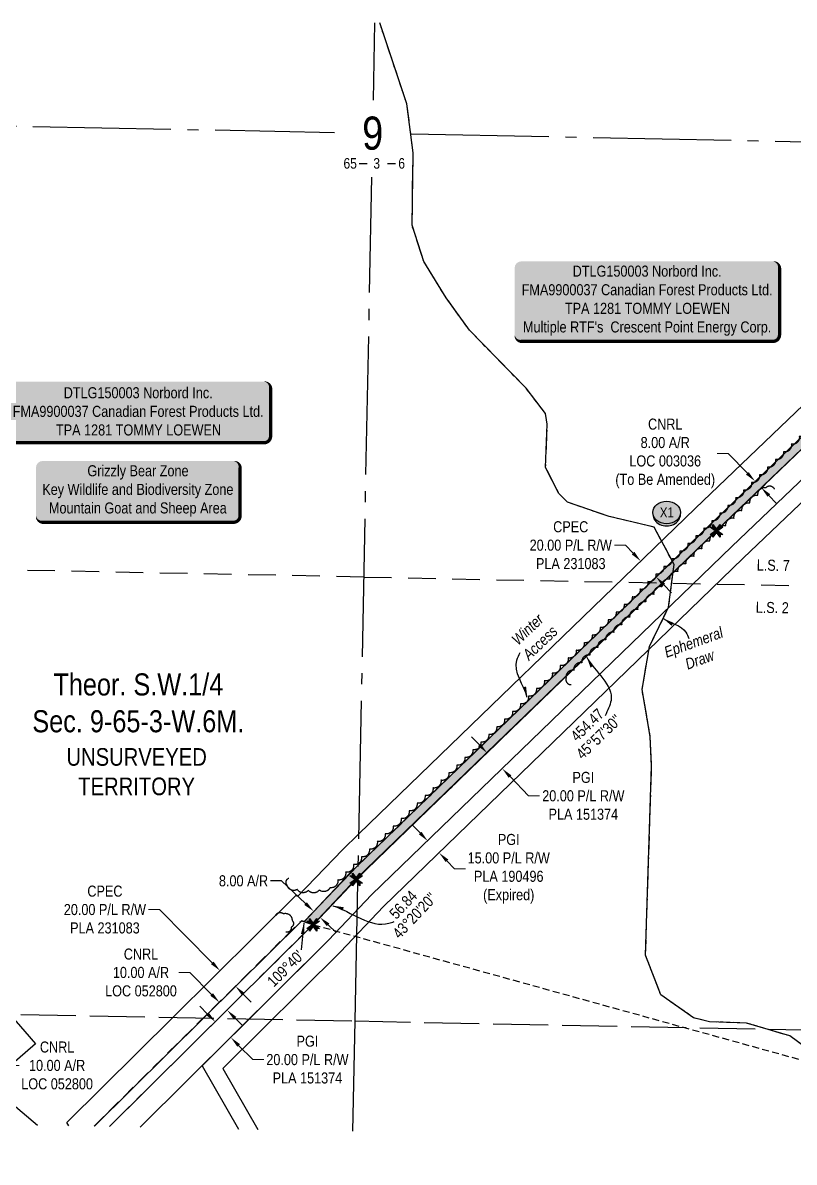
# Model space of a CAD drawing. Extents: x 409289 to 413533, y 6049756 to 6053361.
# Drawn here: x 409881 to 410580, y 6051421 to 6052453 of the extents above; entities that cross this region are included whole.
import ezdxf
from ezdxf.enums import TextEntityAlignment as Align

# ---------------------------------------------------------------- set-up
doc = ezdxf.new("R2010")
doc.units = 0
doc.header["$LTSCALE"] = 5
doc.header["$PDSIZE"] = 50
for name, pattern in [('0', [1, 1, 0]), ('foc-ACCESSROAD', [3.75, 2.5, -1.25]), ('foc-LSD', [8, 5, -3]), ('foc-QUARTERLINE', [33, 25, -3, 2, -3]), ('foc-TIELINE', [1.875, 1.25, -0.625]), ('foc-TOPO-ephemeral', [6.25, 3.125, -0.625, 0.625, -0.625, 0.625, -0.625]), ('foc-UNSURVEYED', [12.5, 10, -2.5])]:
    doc.linetypes.add(name, pattern=pattern)
doc.layers.get('Defpoints').update_dxf_attribs({"color": 9})
for name, color, linetype in [('10', 1, 'Continuous'), ('9', 3, 'Continuous'), ('AS-WILDLIFE-BLOCK', 131, 'Continuous'), ('C-RW', 13, 'Continuous'), ('C-SYMBOL', 7, 'Continuous'), ('F-AR', 190, 'foc-ACCESSROAD'), ('F-RW', 190, 'Continuous'), ('L-BD', 7, 'Continuous'), ('L-MON', 1, 'Continuous'), ('L-QSEC', 8, 'foc-QUARTERLINE'), ('L-SECLBL', 7, 'Continuous'), ('L-SECTION-LSD', 7, 'foc-LSD'), ('L-TIE', 7, 'foc-TIELINE'), ('L-UNS-T', 3, 'Continuous'), ('L-USEC', 7, 'foc-UNSURVEYED'), ('P-CROSSINGS', 250, 'Continuous'), ('P-PROPOSED', 10, 'Continuous'), ('P-PROPOSED-H', 21, 'Continuous'), ('P-TXT', 4, 'Continuous'), ('T-BUSH', 110, '0'), ('T-DRAW', 143, 'foc-TOPO-ephemeral'), ('T-WATER-T', 170, 'Continuous')]:
    doc.layers.add(name, color=color, linetype=linetype)
for name, color, linetype, lineweight in [('C-RW-T', 13, 'Continuous', 9), ('F-AR-T', 190, 'Continuous', 9), ('T-TEXT', 48, 'Continuous', 18)]:
    doc.layers.add(name, color=color, linetype=linetype, lineweight=lineweight)
doc.styles.add('100L', font='ARIALN.TTF', dxfattribs={"height": 11})
doc.styles.add('175L', font='ARIALN.TTF', dxfattribs={"height": 20})
doc.styles.add('80', font='ARIALN.TTF', dxfattribs={"height": 10})
doc.styles.add('80CG', font='ARIALN.TTF', dxfattribs={"height": 10})
doc.styles.add('80L', font='ARIALN.TTF', dxfattribs={"height": 10})
doc.styles.add('Crossing', font='ARIALN.TTF', dxfattribs={"height": 10})
doc.styles.add('foc-LtypeFont', font='ARIALN.TTF', dxfattribs={"height": 7.35})
doc.styles.add('SIMPLEX', font='ARIALN.TTF')
doc.linetypes.add('foc-TOPO-flowdirection-NOLINE', pattern='A,0,[">",foc-LtypeFont,S=0.3,R=0,X=0,Y=-0.945],-20,[">",foc-LtypeFont,S=0.3,R=0,X=0,Y=-0.945],0', length=20)
doc.dimstyles.new('Compass 5 000', dxfattribs={"dimscale": 5, "dimtxt": 9, "dimasz": 2, "dimexe": 0.2, "dimexo": 0.0625, "dimgap": 0.5, "dimtad": 0, "dimtih": 1, "dimtoh": 1, "dimzin": 0, "dimdsep": 46, "dimtxsty": '80CG', "dimcen": 0.1, "dimse1": 1, "dimse2": 1, "dimclrd": 256, "dimclrt": 256, "dimaunit": 1, "dimadec": 4, "dimazin": 0, "dimtfac": 0.06, "dimtofl": 0, "dimtmove": 0, "dimatfit": 1, "dimfxl": 0.2, "dimtolj": 1, "dimtzin": 0, "dimlwd": -1, "dimarcsym": 0})

# ---------------------------------------------------------------- blocks, each defined once
blk = doc.blocks.new('L-SECLBL')
at = {"layer": '9', "color": 7}
for p, q in [((-5.1, -27.8), (-12.3, -27.8)), ((20.7, -27.8), (13.5, -27.8))]:
    blk.add_line(p, q, dxfattribs=at)
at = {"layer": '10', "color": 2, "style": 'SIMPLEX'}
blk.add_attdef('SEC', text='', height=30, dxfattribs=at).set_placement((0, 0), align=Align.MIDDLE)
at = {"layer": '10', "color": 5, "style": '80L'}
blk.add_attdef('TWP', text='', height=9.5, dxfattribs=at).set_placement((-14.4, -27.4), align=Align.MIDDLE_RIGHT)
blk.add_attdef('RGE', text='', height=9.5, dxfattribs=at).set_placement((3.6, -27.4), align=Align.MIDDLE_CENTER)
blk.add_attdef('MER', text='', height=9.5, dxfattribs=at).set_placement((23.2, -27.4), align=Align.MIDDLE_LEFT)
blk = doc.blocks.new('*D431')
at = {"layer": 'Defpoints', "color": 0, "transparency": 16777216}
for p in [(409842.2, 6051479.1), (409866.1, 6051459), (409859.6, 6051451.3)]:
    blk.add_point(p, dxfattribs=at)
at = {"layer": 'F-AR-T', "transparency": 16777216}
for p, q in [((409848.6, 6051486.8), (409867.4, 6051509)), ((409867.4, 6051509), (409877.4, 6051509)), ((409829.3, 6051463.8), (409822.8, 6051456.2))]:
    blk.add_line(p, q, dxfattribs=at)
for points in [[(409847.4, 6051487.8), (409849.9, 6051485.7), (409842.2, 6051479.1)], [(409828, 6051464.9), (409830.6, 6051462.8), (409835.7, 6051471.5)]]:
    blk.add_solid(points, dxfattribs=at)
at = {"layer": 'F-AR-T', "transparency": 16777216, "insert": (409911.7, 6051509), "char_height": 10, "attachment_point": 5, "style": '80CG'}
blk.add_mtext('\\A1;CNRL\\P10.00 A/R\\PLOC 052800', dxfattribs=at)
blk = doc.blocks.new('*D434')
at = {"layer": 'C-RW-T', "transparency": 16777216}
for p, q in [((410004.5, 6051650.2), (409994.5, 6051650.2)), ((410052.3, 6051602), (410004.5, 6051650.2)), ((410080.4, 6051573.6), (410087.5, 6051566.5))]:
    blk.add_line(p, q, dxfattribs=at)
for points in [[(410053.5, 6051603.1), (410051.1, 6051600.8), (410059.3, 6051594.9)], [(410081.6, 6051574.7), (410079.3, 6051572.4), (410073.4, 6051580.7)]]:
    blk.add_solid(points, dxfattribs=at)
at = {"layer": 'Defpoints', "color": 0, "transparency": 16777216}
for p in [(410101.5, 6051636.7), (410115.6, 6051622.5), (410059.3, 6051594.9)]:
    blk.add_point(p, dxfattribs=at)
at = {"layer": 'C-RW-T', "transparency": 16777216, "insert": (409955, 6051650.2), "char_height": 10, "attachment_point": 5, "style": '80CG'}
blk.add_mtext('\\A1;CPEC \\P20.00 P/L R/W\\PPLA 231083', dxfattribs=at)
blk = doc.blocks.new('*D435')
at = {"layer": 'Defpoints', "color": 0, "transparency": 16777216}
for p in [(410068.3, 6051575.6), (410058.8, 6051566.2), (410075.4, 6051568.5)]:
    blk.add_point(p, dxfattribs=at)
at = {"layer": 'F-AR-T', "transparency": 16777216}
for p, q in [((410032, 6051593.2), (410022, 6051593.2)), ((410051.7, 6051573.3), (410032, 6051593.2)), ((410072.9, 6051552), (410079.9, 6051544.9))]:
    blk.add_line(p, q, dxfattribs=at)
for points in [[(410052.9, 6051574.5), (410050.6, 6051572.1), (410058.8, 6051566.2)], [(410074, 6051553.1), (410071.7, 6051550.8), (410065.8, 6051559.1)]]:
    blk.add_solid(points, dxfattribs=at)
at = {"layer": 'F-AR-T', "transparency": 16777216, "insert": (409987.7, 6051593.2), "char_height": 10, "attachment_point": 5, "style": '80CG'}
blk.add_mtext('\\A1;CNRL\\P10.00 A/R\\PLOC 052800', dxfattribs=at)
blk = doc.blocks.new('*U436')
h = blk.add_hatch(color=255)
edge = h.paths.add_edge_path()
edge.add_line((-114, -28.5), (114, -28.5))
edge.add_arc((114, -22.5), 6, 270, 360)
edge.add_line((120, -22.5), (120, 21))
edge.add_arc((114, 21), 6, 0, 90)
edge.add_line((114, 27), (-114, 27))
edge.add_arc((-114, 21), 6, 90, 180)
edge.add_line((-120, 21), (-120, -22.5))
edge.add_arc((-114, -22.5), 6, 180, 270)
at = {"color": 44, "flags": 128}
blk.add_lwpolyline([(-114, -28.5, 3, 3, 0), (114, -28.5, 3, 3, 0.414214), (120, -22.5, 3, 3, 0), (120, 21, 3, 0, 0.414214), (114, 27, 0, 0, 0), (-114, 27, 0, 0, 0.414214), (-120, 21, 0, 0, 0), (-120, -22.5, 0, 3, 0.414214)], format="xyseb", close=True, dxfattribs=at)
at = {"color": 44, "style": '80'}
blk.add_attdef('ENTER_TEXT_001', (-36, -5), '', height=10, dxfattribs=at)
blk = doc.blocks.new('*U491')
h = blk.add_hatch(color=255)
edge = h.paths.add_edge_path()
edge.add_line((-86.5, -28.5), (86.5, -28.5))
edge.add_arc((86.5, -22.5), 6, 270, 360)
edge.add_line((92.5, -22.5), (92.5, 21))
edge.add_arc((86.5, 21), 6, 0, 90)
edge.add_line((86.5, 27), (-86.5, 27))
edge.add_arc((-86.5, 21), 6, 90, 180)
edge.add_line((-92.5, 21), (-92.5, -22.5))
edge.add_arc((-86.5, -22.5), 6, 180, 270)
at = {"color": 131, "flags": 128}
blk.add_lwpolyline([(-86.5, -28.5, 3, 3, 0), (86.5, -28.5, 3, 3, 0.414214), (92.5, -22.5, 3, 3, 0), (92.5, 21, 3, 0, 0.414214), (86.5, 27, 0, 0, 0), (-86.5, 27, 0, 0, 0.414214), (-92.5, 21, 0, 0, 0), (-92.5, -22.5, 0, 3, 0.414214)], format="xyseb", close=True, dxfattribs=at)
at = {"color": 131, "style": '80'}
blk.add_attdef('ENTER_TEXT_001', (-36, -5), '', height=10, dxfattribs=at)
blk = doc.blocks.new('*D437')
at = {"layer": 'Defpoints', "color": 0, "transparency": 16777216}
for p in [(410257.9, 6051701.6), (410196.4, 6051662.9), (410206.8, 6051652.1)]:
    blk.add_point(p, dxfattribs=at)
at = {"layer": 'F-AR-T', "transparency": 16777216}
for p, q in [((410240.6, 6051719.6), (410233.6, 6051726.8)), ((410264.9, 6051694.4), (410271.8, 6051687.2)), ((410271.8, 6051687.2), (410281.8, 6051687.2))]:
    blk.add_line(p, q, dxfattribs=at)
for points in [[(410241.8, 6051720.7), (410239.4, 6051718.4), (410247.5, 6051712.4)], [(410266.1, 6051695.6), (410263.7, 6051693.3), (410257.9, 6051701.6)]]:
    blk.add_solid(points, dxfattribs=at)
at = {"layer": 'F-AR-T', "transparency": 16777216, "insert": (410320.9, 6051687.2), "char_height": 10, "attachment_point": 5, "style": '80CG'}
blk.add_mtext('\\A1;PGI\\P15.00 P/L R/W\\PPLA 190496\\P(Expired)', dxfattribs=at)
blk = doc.blocks.new('*D438')
at = {"layer": 'C-RW-T', "transparency": 16777216}
for p, q in [((410426.6, 6051980.2), (410416.6, 6051980.2)), ((410433.6, 6051973), (410426.6, 6051980.2)), ((410461.4, 6051944.3), (410468.3, 6051937.1))]:
    blk.add_line(p, q, dxfattribs=at)
for points in [[(410434.8, 6051974.2), (410432.4, 6051971.9), (410440.5, 6051965.8)], [(410462.6, 6051945.4), (410460.2, 6051943.1), (410454.4, 6051951.5)]]:
    blk.add_solid(points, dxfattribs=at)
at = {"layer": 'Defpoints', "color": 0, "transparency": 16777216}
for p in [(410440.5, 6051965.8), (410382.9, 6051910.1), (410396.8, 6051895.7)]:
    blk.add_point(p, dxfattribs=at)
at = {"layer": 'C-RW-T', "transparency": 16777216, "insert": (410377.1, 6051980.2), "char_height": 10, "attachment_point": 5, "style": '80CG'}
blk.add_mtext('\\A1;CPEC \\P20.00 P/L R/W\\PPLA 231083', dxfattribs=at)
blk = doc.blocks.new('*D439')
at = {"layer": 'Defpoints', "color": 0, "transparency": 16777216}
for p in [(410544.1, 6052038.2), (410421.5, 6051919.7), (410427.1, 6051913.9)]:
    blk.add_point(p, dxfattribs=at)
at = {"layer": 'F-AR-T', "transparency": 16777216}
for p, q in [((410519.7, 6052063.4), (410509.7, 6052063.4)), ((410537.1, 6052045.4), (410519.7, 6052063.4)), ((410556.6, 6052025.2), (410563.6, 6052018))]:
    blk.add_line(p, q, dxfattribs=at)
for points in [[(410538.3, 6052046.5), (410535.9, 6052044.2), (410544.1, 6052038.2)], [(410557.8, 6052026.4), (410555.4, 6052024.1), (410549.7, 6052032.4)]]:
    blk.add_solid(points, dxfattribs=at)
at = {"layer": 'F-AR-T', "transparency": 16777216, "insert": (410462.7, 6052063.4), "char_height": 10, "attachment_point": 5, "style": '80CG'}
blk.add_mtext('\\A1;CNRL\\P8.00 A/R\\PLOC 003036\\P(To Be Amended)', dxfattribs=at)
blk = doc.blocks.new('*D440')
at = {"layer": 'Defpoints', "color": 0, "transparency": 16777216}
for p in [(410083.4, 6051576.5), (410097.5, 6051562.3), (410069.2, 6051534.3)]:
    blk.add_point(p, dxfattribs=at)
at = {"layer": 'F-AR-T', "transparency": 16777216}
for p, q in [((410048.1, 6051555.6), (410041, 6051562.7)), ((410076.2, 6051527.2), (410088.9, 6051514.3)), ((410088.9, 6051514.3), (410098.9, 6051514.3))]:
    blk.add_line(p, q, dxfattribs=at)
for points in [[(410049.3, 6051556.7), (410046.9, 6051554.4), (410055.1, 6051548.5)], [(410077.4, 6051528.3), (410075, 6051526), (410069.2, 6051534.3)]]:
    blk.add_solid(points, dxfattribs=at)
at = {"layer": 'F-AR-T', "transparency": 16777216, "insert": (410138.5, 6051514.3), "char_height": 10, "attachment_point": 5, "style": '80CG'}
blk.add_mtext('\\A1;PGI\\P20.00 P/L R/W\\PPLA 151374', dxfattribs=at)
blk = doc.blocks.new('*D441')
at = {"layer": 'Defpoints', "color": 0, "transparency": 16777216}
for p in [(410345, 6051834.5), (410358.9, 6051820.2), (410315.1, 6051777.8)]:
    blk.add_point(p, dxfattribs=at)
at = {"layer": 'F-AR-T', "transparency": 16777216}
for p, q in [((410294.3, 6051799.4), (410287.3, 6051806.6)), ((410322.1, 6051770.6), (410338.9, 6051753.2)), ((410338.9, 6051753.2), (410348.9, 6051753.2))]:
    blk.add_line(p, q, dxfattribs=at)
for points in [[(410295.5, 6051800.5), (410293.1, 6051798.2), (410301.2, 6051792.2)], [(410323.3, 6051771.8), (410320.9, 6051769.5), (410315.1, 6051777.8)]]:
    blk.add_solid(points, dxfattribs=at)
at = {"layer": 'F-AR-T', "transparency": 16777216, "insert": (410388.5, 6051753.2), "char_height": 10, "attachment_point": 5, "style": '80CG'}
blk.add_mtext('\\A1;PGI\\P20.00 P/L R/W\\PPLA 151374', dxfattribs=at)
blk = doc.blocks.new('*U454')
h = blk.add_hatch(color=255)
edge = h.paths.add_edge_path()
edge.add_line((-114, -37), (114, -37))
edge.add_arc((114, -31), 6, 270, 360)
edge.add_line((120, -31), (120, 29.5))
edge.add_arc((114, 29.5), 6, 0, 90)
edge.add_line((114, 35.5), (-114, 35.5))
edge.add_arc((-114, 29.5), 6, 90, 180)
edge.add_line((-120, 29.5), (-120, -31))
edge.add_arc((-114, -31), 6, 180, 270)
at = {"color": 44, "flags": 128}
blk.add_lwpolyline([(-114, -37, 3, 3, 0), (114, -37, 3, 3, 0.414214), (120, -31, 3, 3, 0), (120, 29.5, 3, 0, 0.414214), (114, 35.5, 0, 0, 0), (-114, 35.5, 0, 0, 0.414214), (-120, 29.5, 0, 0, 0), (-120, -31, 0, 3, 0.414214)], format="xyseb", close=True, dxfattribs=at)
at = {"color": 44, "style": '80'}
blk.add_attdef('ENTER_TEXT_001', (-36, -5), '', height=10, dxfattribs=at)
blk = doc.blocks.new('*D479')
at = {"layer": 'Defpoints', "color": 0, "transparency": 16777216}
for p in [(410153, 6051658.1), (410158.8, 6051652.7), (410144.1, 6051648.7)]:
    blk.add_point(p, dxfattribs=at)
at = {"layer": 'P-TXT', "transparency": 16777216}
for p, q in [((410115, 6051676.2), (410105, 6051676.2)), ((410136.8, 6051655.6), (410115, 6051676.2)), ((410157.2, 6051636.4), (410164.5, 6051629.5))]:
    blk.add_line(p, q, dxfattribs=at)
for points in [[(410138, 6051656.8), (410135.7, 6051654.4), (410144.1, 6051648.7)], [(410158.4, 6051637.6), (410156.1, 6051635.2), (410149.9, 6051643.2)]]:
    blk.add_solid(points, dxfattribs=at)
at = {"layer": 'P-TXT', "transparency": 16777216, "insert": (410080.6, 6051676.2), "char_height": 10, "attachment_point": 5, "style": '80CG'}
blk.add_mtext('\\A1;8.00 A/R', dxfattribs=at)
blk = doc.blocks.new('xing2')
h = blk.add_hatch(color=50)
h.dxf.hatch_style = 1
edge = h.paths.add_edge_path()
edge.add_ellipse((0, 0), major_axis=(-12.5, 0), ratio=0.816297, start_angle=0, end_angle=360)
h = blk.add_hatch(color=250)
h.dxf.hatch_style = 1
edge = h.paths.add_edge_path()
edge.add_ellipse((0, -2), major_axis=(-12.5, 0), ratio=0.816297, start_angle=0, end_angle=180)
edge.add_line((12.5, -2), (12.5, 0))
edge.add_ellipse((0, 0), major_axis=(-12.5, 0), ratio=0.816297, start_angle=0, end_angle=180, ccw=False)
edge.add_line((-12.5, 0), (-12.5, -2))
at = {"color": 250}
blk.add_ellipse((0, 0), major_axis=(-12.5, 0), ratio=0.816297, dxfattribs=at)
blk.add_ellipse((0, -2), major_axis=(-12.5, 0), ratio=0.816297, start_param=0, end_param=3.141593, dxfattribs=at)
at = {"color": 250, "style": 'Crossing'}
blk.add_attdef('CROSSING', text='', height=9, dxfattribs=at).set_placement((0.1, 0), align=Align.MIDDLE_CENTER)
at = {"color": 250, "style": 'Crossing', "flags": 1}
for tag, p in [('OWNER', (0.1, -12.5)), ('DESCRIPTION', (0.1, -25.8)), ('LOCATION', (0.1, -39.3)), ('DWG_REF', (0.1, -52.8))]:
    blk.add_attdef(tag, text='', height=9, dxfattribs=at).set_placement(p, align=Align.MIDDLE_CENTER)
blk = doc.blocks.new('TEMP')
h = blk.add_hatch(color=255)
h.dxf.hatch_style = 1
h.paths.add_polyline_path([(0, 0.25), (-0.67, 1.15), (-0.67, 0.67), (-1.15, 0.67), (-0.25, 0), (-1.15, -0.67), (-0.67, -0.67), (-0.67, -1.15), (0, -0.25), (0.67, -1.15), (0.67, -0.67), (1.15, -0.67), (0.25, 0), (1.15, 0.67), (0.67, 0.67), (0.67, 1.15)])
h.paths.add_polyline_path([(0.57, 0.85), (0.57, 0.57), (0.85, 0.57), (0.08, 0), (0.85, -0.57), (0.57, -0.57), (0.57, -0.85), (0, -0.08), (-0.57, -0.85), (-0.57, -0.57), (-0.85, -0.57), (-0.08, 0), (-0.85, 0.57), (-0.57, 0.57), (-0.57, 0.85), (0, 0.08)], flags=16)
h = blk.add_hatch(color=1)
h.dxf.hatch_style = 1
h.paths.add_polyline_path([(0, 0.08), (-0.57, 0.85), (-0.57, 0.57), (-0.85, 0.57), (-0.08, 0), (-0.85, -0.57), (-0.57, -0.57), (-0.57, -0.85), (0, -0.08), (0.57, -0.85), (0.57, -0.57), (0.85, -0.57), (0.08, 0), (0.85, 0.57), (0.57, 0.57), (0.57, 0.85)])
at = {"color": 1}
for p, q in [((-0.08, 0), (0.08, 0)), ((0, 0.08), (0, -0.08))]:
    blk.add_line(p, q, dxfattribs=at)
at = {"color": 255, "flags": 128}
blk.add_lwpolyline([(-0.25, 0), (-1.15, 0.67), (-0.67, 0.67), (-0.67, 1.15), (0, 0.25), (0.67, 1.15), (0.67, 0.67), (1.15, 0.67), (0.25, 0), (1.15, -0.67), (0.67, -0.67), (0.67, -1.15), (0, -0.25), (-0.67, -1.15), (-0.67, -0.67), (-1.15, -0.67)], close=True, dxfattribs=at)
at = {"color": 1, "flags": 128}
blk.add_lwpolyline([(-0.08, 0), (-0.85, 0.57), (-0.57, 0.57), (-0.57, 0.85), (0, 0.08), (0.57, 0.85), (0.57, 0.57), (0.85, 0.57), (0.08, 0), (0.85, -0.57), (0.57, -0.57), (0.57, -0.85), (0, -0.08), (-0.57, -0.85), (-0.57, -0.57), (-0.85, -0.57)], close=True, dxfattribs=at)

msp = doc.modelspace()

# ---------------------------------------------------------------- hatches: boundary and pattern name
at = {"layer": 'P-PROPOSED-H'}
h = msp.add_hatch(color=256, dxfattribs=at)
h.dxf.hatch_style = 1
edge = h.paths.add_edge_path()
edge.add_line((410652.128, 6052141.112), (411103.611, 6051879.568))
edge.add_line((411103.611, 6051879.568), (411364.264, 6051729.42))
edge.add_line((411364.264, 6051729.42), (411449.308, 6051679.335))
edge.add_line((411449.308, 6051679.335), (411712.004, 6051528.886))
edge.add_line((411712.004, 6051528.886), (411766.035, 6051506.271))
edge.add_line((411766.035, 6051506.271), (411970.264, 6051448.281))
edge.add_arc((411913.475, 6051248.278), 207.909, 52.373267, 74.148418, ccw=False)
edge.add_line((412040.406, 6051412.943), (412196.33, 6051292.75))
edge.add_line((412196.33, 6051292.75), (412275.496, 6051231.678))
edge.add_line((412275.496, 6051231.678), (412353.642, 6051169.192))
edge.add_line((412353.642, 6051169.192), (412514.034, 6051045.641))
edge.add_line((412514.034, 6051045.641), (412592.403, 6050984.457))
edge.add_line((412592.403, 6050984.457), (412824.579, 6050800.095))
edge.add_line((412824.579, 6050800.095), (412928.119, 6050719.884))
edge.add_line((412928.119, 6050719.884), (413002.82, 6050662.014))
edge.add_line((413002.82, 6050662.014), (412995.058, 6050657.884))
edge.add_line((412995.058, 6050657.884), (412923.207, 6050713.575))
edge.add_line((412923.207, 6050713.575), (412819.644, 6050793.803))
edge.add_line((412819.644, 6050793.803), (412587.456, 6050978.175))
edge.add_line((412587.456, 6050978.175), (412509.134, 6051039.322))
edge.add_line((412509.134, 6051039.322), (412348.705, 6051162.901))
edge.add_line((412348.705, 6051162.901), (412270.557, 6051225.389))
edge.add_line((412270.557, 6051225.389), (412191.446, 6051286.419))
edge.add_line((412191.446, 6051286.419), (412035.524, 6051406.61))
edge.add_arc((411913.475, 6051248.278), 199.913, 52.373267, 74.148418)
edge.add_line((411968.08, 6051440.589), (411763.39, 6051498.709))
edge.add_line((411763.39, 6051498.709), (411708.468, 6051521.697))
edge.add_line((411708.468, 6051521.697), (411445.292, 6051672.42))
edge.add_line((411445.292, 6051672.42), (411360.239, 6051722.51))
edge.add_line((411360.239, 6051722.51), (411099.611, 6051872.644))
edge.add_line((411099.611, 6051872.644), (410653.316, 6052131.182))
edge.add_line((410653.316, 6052131.182), (410509.268, 6051993.373))
edge.add_line((410509.268, 6051993.373), (410182.716, 6051677.571))
edge.add_line((410182.716, 6051677.571), (410143.771, 6051636.3))
edge.add_line((410143.771, 6051636.3), (410135.549, 6051639.239))
edge.add_line((410135.549, 6051639.239), (410177.072, 6051683.242))
edge.add_line((410177.072, 6051683.242), (410503.725, 6051999.136))
edge.add_line((410503.725, 6051999.136), (410652.128, 6052141.112))

# ---------------------------------------------------------------- linework, layer by layer
at = {"layer": 'F-AR', "flags": 128}
msp.add_lwpolyline([(410648.923, 6052138.046), (410956.617, 6051963.04), (410992.677, 6051942.335), (411022.509, 6051925.206), (411261.715, 6051787.86), (411427.171, 6051692.477), (411562.777, 6051610.641), (411684.35, 6051526.568), (411724.733, 6051520.201), (411726.838, 6051519.234), (411728.252, 6051518.582), (411737.279, 6051514.436), (411749.819, 6051510.799), (411807.217, 6051494.158), (411982.08, 6051443.457), (412032.879, 6051416.343), (412334.565, 6051184.076), (412600.435, 6050975.278), (412630.153, 6050951.938), (412823.6, 6050800.017), (412966.151, 6050689.497), (413254.704, 6050465.806), (413252.107, 6050457.696), (413008.291, 6050646.712), (412999.631, 6050653.425), (412952.751, 6050689.763), (412818.679, 6050793.709), (412629.961, 6050941.918), (412600.242, 6050965.258), (412329.649, 6051177.767), (412028.518, 6051409.604), (411979.047, 6051436.008), (411807.056, 6051485.876), (411734.121, 6051507.024), (411722.741, 6051512.419), (411712.891, 6051513.973), (411681.295, 6051518.955), (411680.46, 6051519.528), (411558.428, 6051603.927), (411423.107, 6051685.589), (411257.731, 6051780.927), (411022.33, 6051916.087), (410992.498, 6051933.216), (410952.609, 6051956.119), (410650.146, 6052128.15), (410509.267, 6051993.371), (410184.331, 6051679.137), (410182.763, 6051677.621), (410143.771, 6051636.3), (410135.435, 6051639.28), (410177.179, 6051683.345), (410184.555, 6051690.479), (410503.736, 6051999.146), (410648.923, 6052138.046)], close=True, dxfattribs=at)
msp.add_lwpolyline([(409945.186, 6051454.038), (410133.046, 6051640.133), (410143.484, 6051636.403), (409959.11, 6051453.761)], dxfattribs=at)
at = {"layer": 'F-RW', "flags": 128}
msp.add_lwpolyline([(409295.782, 6051907.773), (409364.851, 6051870.958), (409394.701, 6051855.052), (409794.619, 6051641.885), (409868.819, 6051555.513), (409892.054, 6051528.473), (409849.861, 6051492.235), (409893.931, 6051455.056)], dxfattribs=at)
at = {"layer": 'L-QSEC'}
for p, q in [((410198.267, 6052383.434), (410199.651, 6052453.39)), ((409394.915, 6052369.393), (410163.153, 6052354.138)), ((410232.392, 6052352.763), (411000.425, 6052337.512)), ((410181.759, 6051549.312), (410196.882, 6052313.479)), ((410179.782, 6051449.377), (410181.759, 6051549.312))]:
    msp.add_line(p, q, dxfattribs=at)
at = {"layer": 'L-SECTION-LSD', "flags": 128}
for points in [[(410189.716, 6051951.382), (409386.887, 6051967.329)], [(410189.716, 6051951.382), (410992.542, 6051935.436)]]:
    msp.add_lwpolyline(points, dxfattribs=at)
at = {"layer": 'L-TIE'}
msp.add_line((411396.966, 6051289.26), (410143.771, 6051636.3), dxfattribs=at)
at = {"layer": 'L-USEC'}
for p, q in [((409378.859, 6051565.264), (410181.759, 6051549.312)), ((410181.759, 6051549.312), (410984.658, 6051533.36))]:
    msp.add_line(p, q, dxfattribs=at)
at = {"layer": 'T-BUSH', "flags": 128}
for points in [[(410659.531, 6052174.47, -0.52056705), (410652.697, 6052167.176, -0.52056705), (410645.863, 6052159.882, -0.52056705), (410641.298, 6052151.106, -0.52056705), (410635.153, 6052143.249, -0.52056705), (410628.87, 6052135.475, -0.52056705), (410628.145, 6052127.666, -0.52056705), (410627.318, 6052120.291, -0.52056705), (410620.124, 6052113.352, -0.52056705), (410612.93, 6052106.412, -0.52056705), (410605.736, 6052099.473, -0.52056705), (410598.541, 6052092.534, -0.52056705), (410591.347, 6052085.594, -0.52056705), (410584.153, 6052078.655, -0.52056705), (410576.959, 6052071.716, -0.52056705), (410569.764, 6052064.776, -0.52056705), (410562.57, 6052057.837, -0.52056705), (410555.376, 6052050.897, -0.52056705), (410548.177, 6052043.963, -0.52056705), (410540.954, 6052037.054, -0.52056705), (410533.73, 6052030.145, -0.52056705), (410526.506, 6052023.237, -0.52056705), (410519.282, 6052016.328, -0.52056705), (410512.059, 6052009.419, -0.52056705), (410504.835, 6052002.511, -0.52056705), (410497.611, 6051995.602, -0.52056705), (410490.387, 6051988.693, -0.52056705), (410483.164, 6051981.785, -0.52056705), (410475.94, 6051974.876, -0.52056705), (410468.716, 6051967.967, -0.52056705), (410461.493, 6051961.059, -0.52056705), (410454.269, 6051954.15, -0.52056705), (410447.045, 6051947.241, -0.52056705), (410439.821, 6051940.333, -0.52056705), (410432.598, 6051933.424, -0.52056705), (410425.374, 6051926.515, -0.52056705), (410418.15, 6051919.607, -0.52056705), (410410.926, 6051912.698, -0.52056705), (410403.703, 6051905.789, -0.52056705), (410396.479, 6051898.881, -0.52056705), (410389.255, 6051891.972, -0.52056705), (410382.031, 6051885.063, -0.52056705), (410374.808, 6051878.155, -0.52056705), (410367.584, 6051871.246, -0.52056705), (410360.364, 6051864.334, -0.52056705), (410353.161, 6051857.403, -0.52056705), (410345.958, 6051850.473, -0.52056705), (410338.755, 6051843.542, -0.52056705), (410331.552, 6051836.612, -0.52056705), (410324.349, 6051829.682, -0.52056705), (410317.146, 6051822.751, -0.52056705), (410309.944, 6051815.821, -0.52056705), (410302.741, 6051808.89, -0.52056705), (410295.538, 6051801.96, -0.52056705), (410288.335, 6051795.03, -0.52056705), (410281.132, 6051788.099, -0.52056705), (410273.922, 6051781.177, -0.52056705), (410266.706, 6051774.26, -0.52056705), (410259.49, 6051767.343, -0.52056705), (410252.274, 6051760.426, -0.52056705), (410245.059, 6051753.509, -0.52056705), (410237.843, 6051746.592, -0.52056705), (410230.627, 6051739.675, -0.52056705), (410223.411, 6051732.758, -0.52056705), (410216.196, 6051725.841, -0.52056705), (410208.98, 6051718.924, -0.52056705), (410201.804, 6051711.966, -0.52056705), (410194.636, 6051704.999, -0.52056705), (410187.468, 6051698.032, -0.52056705), (410180.3, 6051691.066, -0.52056705), (410173.141, 6051684.09, -0.52056705), (410166.016, 6051677.08, -0.52056705), (410158.89, 6051670.071, -0.52056705), (410149.27, 6051668.112, -0.52056705), (410139.343, 6051667.698, -0.52056705), (410129.38, 6051668.5, -0.52056705), (410120.179, 6051672.226, -0.52056705), (410121.555, 6051678.656, -0.52056705)], [(410561.777, 6052031.016, 0.52056705), (410553.745, 6052032.083, 0.52056705), (410546.497, 6052025.199, 0.52056705), (410539.25, 6052018.315, 0.52056705), (410532.003, 6052011.431, 0.52056705), (410524.756, 6052004.547, 0.52056705), (410517.508, 6051997.663, 0.52056705), (410510.261, 6051990.779, 0.52056705), (410503.014, 6051983.895, 0.52056705), (410495.767, 6051977.011, 0.52056705), (410488.52, 6051970.127, 0.52056705), (410481.272, 6051963.243, 0.52056705), (410474.025, 6051956.359, 0.52056705), (410466.778, 6051949.475, 0.52056705), (410459.531, 6051942.591, 0.52056705), (410452.283, 6051935.707, 0.52056705), (410445.036, 6051928.823, 0.52056705), (410437.789, 6051921.938, 0.52056705), (410430.542, 6051915.054, 0.52056705), (410423.295, 6051908.17, 0.52056705), (410416.047, 6051901.286, 0.52056705), (410408.8, 6051894.402, 0.52056705), (410401.553, 6051887.518, 0.52056705), (410394.306, 6051880.634, 0.52056705), (410387.058, 6051873.75, 0.52056705), (410379.811, 6051866.866, 0.52056705), (410372.874, 6051859.958, 0.52056705), (410377.443, 6051853.963, 0.52056705)], [(410109.543, 6051644.589, -0.52056705), (410116.607, 6051646.54, -0.52056705), (410124.575, 6051640.505, -0.52056705), (410123.808, 6051634.171, -0.52056705), (410118.723, 6051629.742, -0.52056705)]]:
    msp.add_lwpolyline(points, format="xyb", dxfattribs=at)

# ---------------------------------------------------------------- block references
ref = msp.add_blockref('*U454', (410446.276, 6052201.812))
ref.add_attrib('ENTER_TEXT_001', 'DTLG150003 Norbord Inc.', (410378.837, 6052223.46), dxfattribs={"color": 44, "height": 10, "style": '80'})
ref.add_attrib('ENTER_TEXT_002', 'FMA9900037 Canadian Forest Products Ltd.', (410332.61, 6052206.616), dxfattribs={"color": 44, "height": 10, "style": '80'})
ref.add_attrib('ENTER_TEXT_003', 'TPA 1281 TOMMY LOEWEN', (410371.808, 6052189.772), dxfattribs={"color": 44, "height": 10, "style": '80'})
ref.add_attrib('ENTER_TEXT_004', "Multiple RTF's  Crescent Point Energy Corp.", (410333.824, 6052172.928), dxfattribs={"color": 44, "height": 10, "style": '80'})
ref = msp.add_blockref('*U436', (409985.124, 6052101.475))
ref.add_attrib('ENTER_TEXT_001', 'DTLG150003 Norbord Inc.', (409917.686, 6052113.315), dxfattribs={"color": 44, "height": 10, "style": '80'})
ref.add_attrib('ENTER_TEXT_002', 'FMA9900037 Canadian Forest Products Ltd.', (409871.458, 6052096.471), dxfattribs={"color": 44, "height": 10, "style": '80'})
ref.add_attrib('ENTER_TEXT_003', 'TPA 1281 TOMMY LOEWEN', (409910.657, 6052079.627), dxfattribs={"color": 44, "height": 10, "style": '80'})
at = {"layer": 'AS-WILDLIFE-BLOCK'}
ref = msp.add_blockref('*U491', (409985.038, 6052029.51), dxfattribs=at)
ref.add_attrib('ENTER_TEXT_001', 'Grizzly Bear Zone', (409939.128, 6052042.65), dxfattribs={"layer": '0', "color": 131, "height": 10, "style": '80'})
ref.add_attrib('ENTER_TEXT_002', 'Key Wildlife and Biodiversity Zone', (409898.265, 6052025.813), dxfattribs={"layer": '0', "color": 131, "height": 10, "style": '80'})
ref.add_attrib('ENTER_TEXT_003', 'Mountain Goat and Sheep Area', (409904.291, 6052008.969), dxfattribs={"layer": '0', "color": 131, "height": 10, "style": '80'})
at = {"layer": 'L-MON', "xscale": 4.997797999999998, "yscale": 4.997797999999998, "zscale": 4.997797999999998}
for p in [(410509.267, 6051993.371), (410182.716, 6051677.571), (410143.771, 6051636.3)]:
    msp.add_blockref('TEMP', p, dxfattribs=at)
at = {"layer": 'L-SECLBL', "xscale": 0.9995596, "yscale": 0.9995596, "zscale": 0.9995596}
msp.add_blockref('L-SECLBL', (410197.673, 6052353.452), dxfattribs=at).add_auto_attribs({'SEC': '9', 'TWP': '65', 'RGE': '3', 'MER': '6'})
at = {"layer": 'P-CROSSINGS', "xscale": 0.9995596, "yscale": 0.9995596, "zscale": 0.9995596}
msp.add_blockref('xing2', (410464.013, 6052009.895), dxfattribs=at).add_auto_attribs({'CROSSING': 'X1'})

# ---------------------------------------------------------------- texts
at = {"layer": 'C-SYMBOL', "color": 3, "insert": (409985.304, 6051864.113), "char_height": 19.99119, "width": 190.41624, "attachment_point": 2, "style": '175L'}
msp.add_mtext('Theor. S.W.1/4 \\PSec. 9-65-3-W.6M.', dxfattribs=at)
at = {"layer": 'L-BD', "style": '80L'}
for s, rotation, p in [('454.47', 44.0408, (410392.062, 6051817.455)), ("45°57'30''", 44.0408, (410402.485, 6051806.677)), ('56.84', 46.6607, (410225.259, 6051654.643)), ("43°20'20''", 46.6607, (410235.618, 6051644.867)), ("109°40'", 44.729605, (410118.599, 6051596.908))]:
    msp.add_text(s, height=9.9956, rotation=rotation, dxfattribs=at).set_placement(p, align=Align.MIDDLE)
at = {"layer": 'L-UNS-T', "color": 3, "insert": (409983.757, 6051775.022), "char_height": 15.99295, "attachment_point": 5, "style": '80L'}
msp.add_mtext_dynamic_manual_height_columns('UNSURVEYED TERRITORY', width=126.35808, gutter_width=47.479, heights=[0], dxfattribs=at)
at = {"layer": 'T-TEXT', "insert": (410320.949, 6051894.714), "char_height": 9.9956, "attachment_point": 1, "rotation": 43.710958, "style": '80L'}
msp.add_mtext_dynamic_manual_height_columns('\\pi2.17046;{\\fArial Narrow|b0|i1|c0|p34;Winter \\P\\pi0.04998;Access}', width=36.98684, gutter_width=49.978, heights=[0], dxfattribs=at)
at = {"layer": 'T-WATER-T', "insert": (410460.294, 6051887.498), "char_height": 9.9956, "attachment_point": 1, "rotation": 20, "style": '80L'}
msp.add_mtext_dynamic_manual_height_columns('\\pi0.32612;{\\fArial Narrow|b0|i1|c0|p34;Ephemeral \\P\\pi14.58655;Draw}', width=55.95529, gutter_width=49.978, heights=[0], dxfattribs=at)

# ---------------------------------------------------------------- dimensions: what is measured, and where the dimension line sits
at = {"layer": 'C-RW-T'}
for base, p1, p2, angle, picture, middle in [((410440.523, 6051965.82), (410396.755, 6051895.687), (410382.859, 6051910.056), 134.040477, '*D438', (410377.08, 6051980.197)), ((410059.342, 6051594.871), (410115.606, 6051622.469), (410101.537, 6051636.671), 134.729916, '*D434', (409954.987, 6051650.206))]:
    dim = msp.add_linear_dim(base=base, p1=p1, p2=p2, angle=angle, text='CPEC \\P20.00 P/L R/W\\PPLA 231083', dimstyle='Compass 5 000', dxfattribs=at)
    dim.commit()
    dim.dimension.update_dxf_attribs({"geometry": picture, "text_midpoint": middle, "dimtype": 161})
at = {"layer": 'F-AR-T'}
for base, p1, p2, angle, text, picture, middle in [((410315.129, 6051777.807), (410345.021, 6051834.535), (410358.923, 6051820.159), 314.040821, 'PGI\\P20.00 P/L R/W\\PPLA 151374', '*D441', (410388.459, 6051753.206)), ((410257.928, 6051701.624), (410196.362, 6051662.894), (410206.76, 6051652.142), 314.040826, 'PGI\\P15.00 P/L R/W\\PPLA 190496\\P(Expired)', '*D437', (410320.917, 6051687.247)), ((410058.784, 6051566.179), (410075.357, 6051568.527), (410068.322, 6051575.628), 134.730248, 'CNRL\\P10.00 A/R\\PLOC 052800', '*D435', (409987.737, 6051593.189)), ((410069.182, 6051534.262), (410083.411, 6051576.507), (410097.485, 6051562.299), 314.729896, 'PGI\\P20.00 P/L R/W\\PPLA 151374', '*D440', (410138.485, 6051514.312)), ((409842.186, 6051479.111), (409859.639, 6051451.318), (409866.083, 6051458.958), 49.857441, 'CNRL\\P10.00 A/R\\PLOC 052800', '*D431', (409911.683, 6051509))]:
    dim = msp.add_linear_dim(base=base, p1=p1, p2=p2, angle=angle, text=text, dimstyle='Compass 5 000', dxfattribs=at)
    dim.commit()
    dim.dimension.update_dxf_attribs({"geometry": picture, "text_midpoint": middle, "dimtype": 161})
at = {"layer": 'P-TXT'}
dim = msp.add_linear_dim(base=(410144.121, 6051648.735), p1=(410158.813, 6051652.653), p2=(410152.997, 6051658.141), angle=136.660789, text='8.00 A/R', dimstyle='Compass 5 000', dxfattribs=at)
dim.commit()
dim.dimension.update_dxf_attribs({"geometry": '*D479', "text_midpoint": (410080.552, 6051676.183), "dimtype": 161})

# ---------------------------------------------------------------- leaders
at = {"layer": 'L-BD', "path_type": 1}
for points in [[(410391.541, 6051878.939), (410413.625, 6051839.637), (410408.358, 6051825.786)], [(410161.395, 6051653.758), (410212.377, 6051637.821), (410217.061, 6051639.326)], [(410135.297, 6051637.857), (410132.683, 6051613.69)]]:
    msp.add_leader(points, dimstyle='Compass 5 000', override={"dimgap": 0.5, "dimtad": 0}, dxfattribs=at)
at = {"layer": 'T-TEXT', "path_type": 1}
msp.add_leader([(410337.734, 6051842.203), (410328.255, 6051876.208), (410331.172, 6051883.009)], dimstyle='Compass 5 000', override={"dimgap": 0.5, "dimtad": 0}, dxfattribs=at)
at = {"layer": 'T-WATER-T', "path_type": 1}
msp.add_leader([(410460.828, 6051913.746), (410481.381, 6051901.422), (410484.121, 6051895.774)], dimstyle='Compass 5 000', override={"dimgap": 0.5, "dimtad": 0}, dxfattribs=at)

# ---------------------------------------------------------------- next in the draw order: texts
at = {"layer": 'L-SECTION-LSD', "char_height": 9.9956, "attachment_point": 1, "rotation": 358.871494, "style": '100L', "bg_fill": 3, "box_fill_scale": 1.5, "bg_fill_color": 256, "bg_fill_transparency": 0}
for s, width, insert in [('\\pi2.3051;L.S. 7', 30.86687, (410543.449, 6051967.379)), ('\\pi2.13952;L.S. 2', 30.63992, (410542.695, 6051929.119))]:
    msp.add_mtext_dynamic_manual_height_columns(s, width=width, gutter_width=54.976, heights=[0], dxfattribs=dict(at, insert=insert))

# ---------------------------------------------------------------- next in the draw order: linework, layer by layer
at = {"layer": 'C-RW', "flags": 128}
for points in [[(409922.431, 6051454.49), (409920.626, 6051457.466), (410016.651, 6051552.581), (410127.979, 6051662.865), (410129.744, 6051662.234), (410170.184, 6051704.387), (410185.116, 6051718.828), (410489.813, 6052013.487), (410629.931, 6052147.537), (410629.776, 6052160.988), (410738.728, 6052265.379), (410738.728, 6052342.692), (410738.728, 6052442.685)], [(410758.726, 6052442.288), (410758.727, 6052342.296), (410758.729, 6052256.852), (410649.866, 6052152.55), (410650.02, 6052139.09), (410648.926, 6052138.044), (410503.704, 6051999.113), (410184.555, 6051690.479), (410184.266, 6051690.196), (410135.432, 6051639.281), (410133.333, 6051640.03), (410044.5, 6051552.029), (409945.566, 6051454.03)]]:
    msp.add_lwpolyline(points, dxfattribs=at)
at = {"layer": 'F-RW'}
for points in [[(409959.11, 6051453.761), (410143.414, 6051636.334), (410182.422, 6051677.672), (410509.075, 6051993.568), (410650.07, 6052128.457), (410649.728, 6052152.818), (410947.926, 6052438.531)], [(410976.423, 6052437.965), (410671.492, 6052145.627), (410671.835, 6052121.257), (410522.934, 6051979.16), (410196.648, 6051663.619), (410157.722, 6051622.369), (409986.957, 6051453.208)], [(410976.423, 6052437.965), (410671.492, 6052145.627), (410671.835, 6052121.257), (410522.934, 6051979.16), (410196.648, 6051663.619), (410157.722, 6051622.369), (410042.978, 6051508.703), (410075.975, 6051451.439)], [(410986.799, 6052427.142), (410686.576, 6052139.317), (410686.919, 6052114.927), (410533.321, 6051968.347), (410207.318, 6051653.08), (410168.453, 6051611.895), (410061.736, 6051506.18), (410093.48, 6051451.092)]]:
    msp.add_lwpolyline(points, dxfattribs=at)
at = {"layer": 'P-PROPOSED', "flags": 128}
msp.add_lwpolyline([(411968.08, 6051440.589), (411763.39, 6051498.709), (411708.468, 6051521.697), (411445.292, 6051672.42), (411360.239, 6051722.51), (411099.611, 6051872.644), (410653.316, 6052131.182), (410509.268, 6051993.373), (410182.716, 6051677.571), (410143.771, 6051636.3), (410135.549, 6051639.239), (410177.072, 6051683.242), (410503.725, 6051999.136), (410652.128, 6052141.112), (410652.128, 6052141.112), (411103.611, 6051879.568), (411364.264, 6051729.42), (411449.308, 6051679.335), (411712.004, 6051528.886), (411766.035, 6051506.271), (411970.264, 6051448.281, -0.09529896)], format="xyb", dxfattribs=at)
at = {"layer": 'T-DRAW', "flags": 128}
msp.add_lwpolyline([(410639.857, 6051440.236), (410625.278, 6051485.322), (410604.568, 6051514.521), (410575.672, 6051535.746), (410536.295, 6051547.386), (410502.745, 6051548.561), (410488.305, 6051552.204), (410458.728, 6051573.039), (410444.857, 6051608.815), (410450.373, 6051780.247), (410449.134, 6051807.12), (410441.772, 6051849.595), (410448.509, 6051888.608), (410465.819, 6051923.996), (410470.726, 6051962.7), (410452.615, 6051996.685), (410411.828, 6052006.19), (410374.299, 6052019.106), (410366.371, 6052026.999), (410354.314, 6052050.567), (410355.88, 6052089.904), (410354.079, 6052099.611), (410336.656, 6052122.37), (410285.33, 6052174.875), (410264.279, 6052204.192), (410243.872, 6052237.308), (410233.3, 6052269.953), (410234.364, 6052335.755), (410228.627, 6052379.904), (410204.033, 6052453.303)], dxfattribs=at)
at = {"layer": 'T-DRAW', "linetype": 'foc-TOPO-flowdirection-NOLINE', "flags": 128}
msp.add_lwpolyline([(410639.857, 6051440.236), (410625.278, 6051485.322), (410604.568, 6051514.521), (410575.672, 6051535.746), (410536.295, 6051547.386), (410502.745, 6051548.561), (410488.305, 6051552.204), (410458.728, 6051573.039), (410444.857, 6051608.815), (410450.373, 6051780.247), (410449.134, 6051807.12), (410441.772, 6051849.595), (410448.509, 6051888.608), (410465.819, 6051923.996), (410470.726, 6051962.7), (410452.615, 6051996.685), (410411.828, 6052006.19), (410374.299, 6052019.106), (410366.371, 6052026.999), (410354.314, 6052050.567), (410355.88, 6052089.904), (410354.079, 6052099.611), (410336.656, 6052122.37), (410285.33, 6052174.875), (410264.279, 6052204.192), (410243.872, 6052237.308), (410233.3, 6052269.953), (410234.364, 6052335.755), (410228.627, 6052379.904), (410204.033, 6052453.303)], dxfattribs=at)

# ---------------------------------------------------------------- next in the draw order: dimensions: what is measured, and where the dimension line sits
at = {"layer": 'F-AR-T'}
dim = msp.add_linear_dim(base=(410544.091, 6052038.172), p1=(410427.097, 6051913.908), p2=(410421.538, 6051919.656), angle=134.040615, text='CNRL\\P8.00 A/R\\PLOC 003036\\P(To Be Amended)', dimstyle='Compass 5 000', dxfattribs=at)
dim.commit()
dim.dimension.update_dxf_attribs({"geometry": '*D439', "text_midpoint": (410462.705, 6052063.373), "dimtype": 161})

doc.saveas('drawing.dxf')
